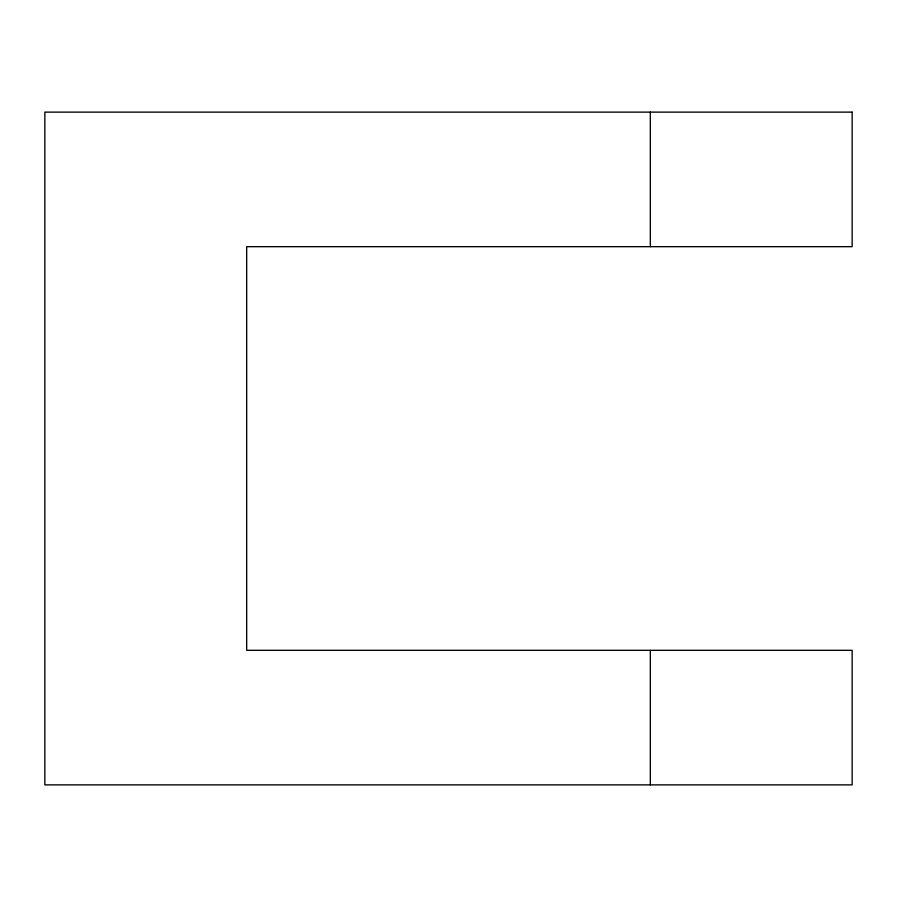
<?xml version="1.0" encoding="UTF-8"?>
<svg xmlns="http://www.w3.org/2000/svg" width="897" height="897" viewBox="0 0 897 897"><rect width="100%" height="100%" fill="white"/><g stroke="black" fill="none" stroke-linecap="round" stroke-linejoin="round"><path stroke-width="1.35" d="M650.325 112.125L650.325 246.675M650.325 650.325L650.325 784.875M852.15 112.125L44.85 112.125L44.85 784.875L852.15 784.875L852.15 650.325L246.675 650.325L246.675 246.675L852.15 246.675L852.15 112.125"/></g></svg>
